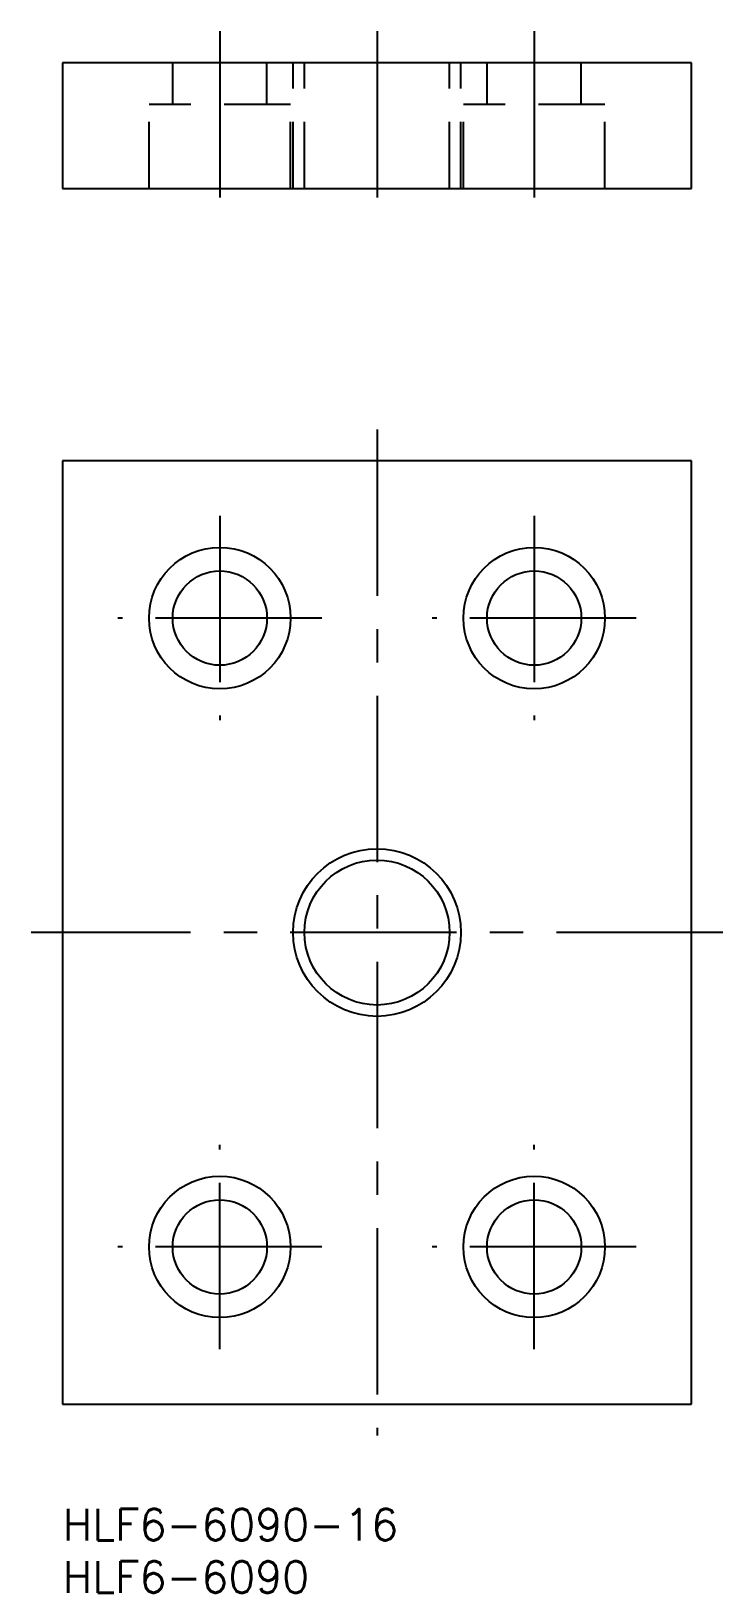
# Model space of a CAD drawing. Extents: x -3 to 63, y -8 to 141.
import ezdxf

# ---------------------------------------------------------------- set-up
doc = ezdxf.new("R2010")
doc.units = 0
doc.header["$LTSCALE"] = 0.5
doc.linetypes.add('CENTER', pattern=[50.8, 31.75, -6.35, 6.35, -6.35])
doc.linetypes.add('DASHED', pattern=[19.05, 12.7, -6.35])
for name, color, linetype in [('MSM_CENTER', 1, 'CENTER'), ('MSM_CONTINUOUS', 7, 'CONTINUOUS'), ('MSM_DASHED', 4, 'DASHED'), ('MSM_NARROW', 5, 'CONTINUOUS'), ('MSM_PART_NUMBER', 7, 'CONTINUOUS')]:
    doc.layers.add(name, color=color, linetype=linetype)
doc.styles.get("Standard").update_dxf_attribs({"font": 'txt.shx', "height": 3, "bigfont": 'bigfont.shx'})

# ---------------------------------------------------------------- blocks, each defined once
blk = doc.blocks.new('*U2')
at = {"layer": 'MSM_PART_NUMBER'}
blk.add_text('HLF6-6090-16', height=3, dxfattribs=at).set_placement((0, -3))
blk = doc.blocks.new('*U3')
at = {"layer": 'MSM_PART_NUMBER'}
blk.add_text('HLF6-6090', height=3, dxfattribs=at).set_placement((0, -8))

msp = doc.modelspace()

# ---------------------------------------------------------------- linework, layer by layer
at = {"layer": 'MSM_CENTER', "linetype": 'CENTER'}
for p, q in [((15, 141), (15, 123)), ((30, 141), (30, 123)), ((45, 141), (45, 123)), ((30, 103), (30, 7)), ((15, 94.75), (15, 75.25)), ((45, 94.75), (45, 75.25)), ((24.75, 85), (5.25, 85)), ((54.75, 85), (35.25, 85)), ((63, 55), (-3, 55)), ((15, 15.25), (15, 34.75)), ((45, 15.25), (45, 34.75)), ((24.75, 25), (5.25, 25)), ((54.75, 25), (35.25, 25))]:
    msp.add_line(p, q, dxfattribs=at)
at = {"layer": 'MSM_CONTINUOUS', "linetype": 'CONTINUOUS'}
for p, q in [((60, 138), (0, 138)), ((0, 138), (0, 126)), ((60, 126), (60, 138)), ((0, 126), (60, 126)), ((0, 100), (0, 10)), ((60, 100), (0, 100)), ((60, 10), (60, 100)), ((0, 10), (60, 10))]:
    msp.add_line(p, q, dxfattribs=at)
for centre, radius in [((15, 85), 6.75), ((45, 85), 6.75), ((15, 85), 4.5), ((45, 85), 4.5), ((30, 55), 6.9175), ((15, 25), 6.75), ((45, 25), 6.75), ((15, 25), 4.5), ((45, 25), 4.5)]:
    msp.add_circle(centre, radius, dxfattribs=at)
at = {"layer": 'MSM_DASHED'}
for p, q in [((10.5, 134), (10.5, 138)), ((19.5, 134), (19.5, 138)), ((22, 126), (22, 138)), ((23.0825, 126), (23.0825, 138)), ((36.9175, 126), (36.9175, 138)), ((38, 126), (38, 138)), ((40.5, 134), (40.5, 138)), ((49.5, 134), (49.5, 138)), ((21.75, 134), (8.25, 134)), ((8.25, 126), (8.25, 134)), ((21.75, 126), (21.75, 134)), ((38.25, 126), (38.25, 134)), ((51.75, 134), (38.25, 134)), ((51.75, 126), (51.75, 134))]:
    msp.add_line(p, q, dxfattribs=at)
at = {"layer": 'MSM_NARROW'}
msp.add_circle((30, 55), 8, dxfattribs=at)

# ---------------------------------------------------------------- block references
at = {"layer": 'MSM_CONTINUOUS'}
for name in ['*U2', '*U3']:
    msp.add_blockref(name, (0, 0), dxfattribs=at)

doc.saveas('drawing.dxf')
